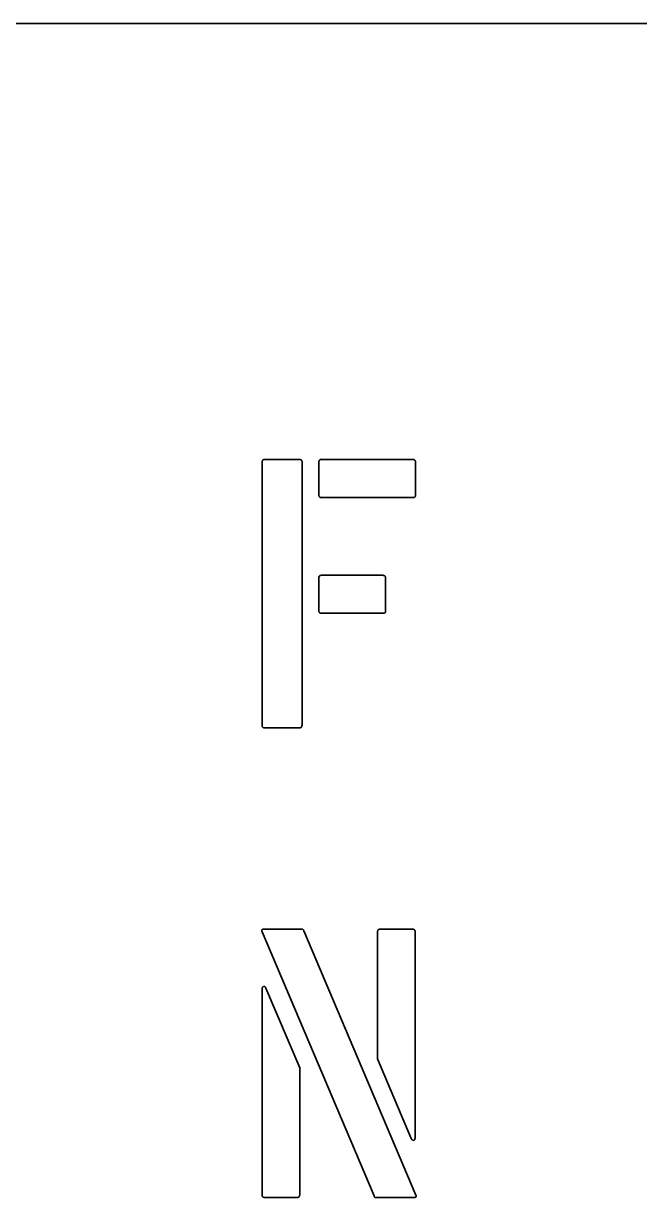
# Model space of a CAD drawing. Extents: x 10 to 410, y -69 to 348.
# Drawn here: x 250 to 295.9, y 261 to 348.5 of the extents above; entities that cross this region are included whole.
import ezdxf

# ---------------------------------------------------------------- set-up
doc = ezdxf.new("R2010")
doc.units = 0

msp = doc.modelspace()

# ---------------------------------------------------------------- linework, layer by layer
at = {"color": 7, "lineweight": 35}
for p, q in [((410, 348.5), (10, 348.5)), ((270.864288, 280.885712), (279.207153, 261.171448)), ((276.092865, 261.114288), (267.75, 280.799988))]:
    msp.add_line(p, q, dxfattribs=at)
at = {"color": 7, "lineweight": 35, "ltscale": 0.000779}
for p, q in [((267.756866, 315.872009), (267.765442, 315.901978)), ((271.985413, 315.872009), (271.994019, 315.901978)), ((271.994019, 304.640869), (271.985413, 304.670837))]:
    msp.add_line(p, q, dxfattribs=at)
at = {"color": 7, "lineweight": 35, "ltscale": 0.000716}
for p, q in [((267.765442, 315.901978), (267.777435, 315.927979)), ((271.994019, 315.901978), (272.005981, 315.927979)), ((279.080566, 315.984558), (279.106567, 315.972565)), ((272.005981, 313.243408), (271.994019, 313.269409)), ((271.994019, 307.273438), (272.005981, 307.299438)), ((276.85199, 307.356018), (276.877991, 307.343994)), ((272.005981, 304.614868), (271.994019, 304.640869)), ((267.847992, 296.015442), (267.821991, 296.027435)), ((279.052002, 280.984558), (279.078003, 280.972565))]:
    msp.add_line(p, q, dxfattribs=at)
at = {"color": 7, "lineweight": 35, "ltscale": 0.000672}
for p, q in [((267.777435, 315.927979), (267.792847, 315.950012)), ((279.106567, 315.972565), (279.128571, 315.957153)), ((276.877991, 307.343994), (276.899994, 307.328552)), ((267.821991, 296.027435), (267.799988, 296.042847)), ((279.078003, 280.972565), (279.100006, 280.957153)), ((267.822021, 261.027435), (267.799988, 261.042847))]:
    msp.add_line(p, q, dxfattribs=at)
at = {"color": 7, "lineweight": 35, "ltscale": 0.000652}
for p, q in [((267.792847, 315.950012), (267.811707, 315.968018)), ((272.021423, 315.950012), (272.040283, 315.968018)), ((279.128571, 315.957153), (279.146576, 315.938293)), ((272.040283, 313.20343), (272.021423, 313.221436)), ((272.021423, 307.321411), (272.040283, 307.339417)), ((276.899994, 307.328552), (276.917999, 307.309692)), ((279.100006, 280.957153), (279.118011, 280.938293))]:
    msp.add_line(p, q, dxfattribs=at)
at = {"color": 7, "lineweight": 35, "ltscale": 0.000657}
for p, q in [((267.811707, 315.968018), (267.833984, 315.981995)), ((272.040283, 315.968018), (272.062561, 315.981995))]:
    msp.add_line(p, q, dxfattribs=at)
at = {"color": 7, "lineweight": 35, "ltscale": 0.00069}
for p, q in [((267.833984, 315.981995), (267.859711, 315.992004)), ((272.062561, 315.981995), (272.088287, 315.992004)), ((279.160583, 315.916016), (279.170563, 315.890289)), ((272.088287, 313.179443), (272.062561, 313.189423)), ((272.062561, 307.353424), (272.088287, 307.363434)), ((272.088287, 304.550842), (272.062561, 304.560852)), ((267.768005, 296.083984), (267.757996, 296.109711)), ((279.132019, 280.916016), (279.142029, 280.890289)), ((268.01059, 276.651428), (268.023712, 276.627136)), ((267.768005, 261.083984), (267.757996, 261.109711))]:
    msp.add_line(p, q, dxfattribs=at)
at = {"color": 7, "lineweight": 35, "ltscale": 0.000744}
for p, q in [((267.859711, 315.992004), (267.888855, 315.997986)), ((272.088287, 315.992004), (272.117432, 315.997986)), ((279.170563, 315.890289), (279.176575, 315.861145)), ((272.117432, 313.173431), (272.088287, 313.179443)), ((272.088287, 307.363434), (272.117432, 307.369446)), ((276.942017, 307.261719), (276.947998, 307.232574)), ((272.117432, 304.544861), (272.088287, 304.550842)), ((267.757996, 296.109711), (267.752014, 296.138855)), ((279.142029, 280.890289), (279.14801, 280.861145)), ((267.757996, 261.109711), (267.752014, 261.138855))]:
    msp.add_line(p, q, dxfattribs=at)
at = {"color": 7, "lineweight": 35, "ltscale": 0.000816}
for p, q in [((267.888855, 315.997986), (267.921417, 316)), ((270.549988, 316), (270.582581, 315.998566)), ((272.117432, 315.997986), (272.149994, 316)), ((279.176575, 315.861145), (279.178589, 315.828552)), ((272.149994, 313.171448), (272.117432, 313.173431)), ((272.117432, 307.369446), (272.149994, 307.371429)), ((276.947998, 307.232574), (276.950012, 307.200012)), ((272.149994, 304.542847), (272.117432, 304.544861)), ((276.950012, 304.714294), (276.948578, 304.681702)), ((267.752014, 296.138855), (267.75, 296.171448)), ((279.14801, 280.861145), (279.149994, 280.828552)), ((267.752014, 261.138855), (267.75, 261.171448))]:
    msp.add_line(p, q, dxfattribs=at)
at = {"color": 7, "lineweight": 35, "ltscale": 0.065714}
msp.add_line((267.921417, 316), (270.549988, 316), dxfattribs=at)
at = {"color": 7, "lineweight": 35, "ltscale": 0.000736}
for p, q in [((270.582581, 315.998566), (270.611694, 315.994263)), ((276.948578, 304.681702), (276.944275, 304.652588))]:
    msp.add_line(p, q, dxfattribs=at)
at = {"color": 7, "lineweight": 35, "ltscale": 0.000667}
for p, q in [((270.611694, 315.994263), (270.637421, 315.987122)), ((279.172852, 313.281128), (279.16571, 313.255432)), ((276.944275, 304.652588), (276.937134, 304.626862)), ((267.76828, 276.646851), (267.778564, 276.671448)), ((279.131714, 265.353149), (279.121429, 265.328552))]:
    msp.add_line(p, q, dxfattribs=at)
at = {"color": 7, "lineweight": 35, "ltscale": 0.000611}
for p, q in [((270.637421, 315.987122), (270.659729, 315.977142)), ((279.16571, 313.255432), (279.155701, 313.233154)), ((276.937134, 304.626862), (276.927124, 304.604553))]:
    msp.add_line(p, q, dxfattribs=at)
at = {"color": 7, "lineweight": 35, "ltscale": 0.000571}
for p, q in [((270.659729, 315.977142), (270.678589, 315.964294)), ((279.155701, 313.233154), (279.142853, 313.214294)), ((276.927124, 304.604553), (276.914276, 304.585693)), ((267.964294, 276.707153), (267.980865, 276.691406))]:
    msp.add_line(p, q, dxfattribs=at)
at = {"color": 7, "lineweight": 35, "ltscale": 0.00055}
for p, q in [((270.678589, 315.964294), (270.694, 315.948578)), ((276.914276, 304.585693), (276.89856, 304.570282))]:
    msp.add_line(p, q, dxfattribs=at)
at = {"color": 7, "lineweight": 35, "ltscale": 0.000553}
msp.add_line((270.694, 315.948578), (270.705994, 315.929993), dxfattribs=at)
at = {"color": 7, "lineweight": 35, "ltscale": 0.000577}
for p, q in [((270.705994, 315.929993), (270.714569, 315.908569)), ((279.108582, 313.186859), (279.087158, 313.178284)), ((276.880005, 304.558289), (276.858582, 304.549713))]:
    msp.add_line(p, q, dxfattribs=at)
at = {"color": 7, "lineweight": 35, "ltscale": 0.000621}
for p, q in [((270.714569, 315.908569), (270.719727, 315.884277)), ((279.087158, 313.178284), (279.062866, 313.173157)), ((276.858582, 304.549713), (276.83429, 304.544556))]:
    msp.add_line(p, q, dxfattribs=at)
at = {"color": 7, "lineweight": 35, "ltscale": 0.00068}
for p, q in [((270.719727, 315.884277), (270.721436, 315.857147)), ((279.062866, 313.173157), (279.035706, 313.171448)), ((276.83429, 304.544556), (276.807129, 304.542847))]:
    msp.add_line(p, q, dxfattribs=at)
at = {"color": 7, "lineweight": 35, "ltscale": 0.000673}
for p, q in [((272.005981, 315.927979), (272.021423, 315.950012)), ((272.021423, 304.592834), (272.005981, 304.614868))]:
    msp.add_line(p, q, dxfattribs=at)
at = {"color": 7, "lineweight": 35, "ltscale": 0.170715}
msp.add_line((272.149994, 316), (278.978577, 316), dxfattribs=at)
at = {"color": 7, "lineweight": 35, "ltscale": 0.000951}
for p, q in [((278.978577, 316), (279.016571, 315.998291)), ((271.980286, 313.333435), (271.978577, 313.371429)), ((276.75, 307.371429), (276.787994, 307.36972)), ((271.980286, 304.704865), (271.978577, 304.742859)), ((278.950012, 281), (278.988007, 280.998291))]:
    msp.add_line(p, q, dxfattribs=at)
at = {"color": 7, "lineweight": 35, "ltscale": 0.00086}
for p, q in [((279.016571, 315.998291), (279.050568, 315.993164)), ((267.751709, 315.838013), (267.756866, 315.872009)), ((271.980286, 315.838013), (271.985413, 315.872009)), ((271.985413, 313.299438), (271.980286, 313.333435)), ((271.980286, 307.209412), (271.985413, 307.243408)), ((276.787994, 307.36972), (276.821991, 307.364563)), ((271.985413, 304.670837), (271.980286, 304.704865)), ((267.911987, 296.001709), (267.877991, 296.006836)), ((278.988007, 280.998291), (279.022003, 280.993164)), ((267.911987, 261.001709), (267.877991, 261.006866))]:
    msp.add_line(p, q, dxfattribs=at)
at = {"color": 7, "lineweight": 35, "ltscale": 0.00078}
for p, q in [((279.050568, 315.993164), (279.080566, 315.984558)), ((276.821991, 307.364563), (276.85199, 307.356018)), ((267.877991, 296.006836), (267.847992, 296.015442)), ((279.022003, 280.993164), (279.052002, 280.984558)), ((267.877991, 261.006866), (267.847992, 261.015442))]:
    msp.add_line(p, q, dxfattribs=at)
at = {"color": 7, "lineweight": 35, "ltscale": 0.000658}
for p, q in [((279.146576, 315.938293), (279.160583, 315.916016)), ((272.062561, 313.189423), (272.040283, 313.20343)), ((272.040283, 307.339417), (272.062561, 307.353424)), ((276.917999, 307.309692), (276.932007, 307.287415)), ((272.062561, 304.560852), (272.040283, 304.57486)), ((267.782013, 296.061707), (267.768005, 296.083984)), ((279.118011, 280.938293), (279.132019, 280.916016)), ((267.782013, 261.061707), (267.768005, 261.083984))]:
    msp.add_line(p, q, dxfattribs=at)
at = {"color": 7, "lineweight": 35, "ltscale": 0.000952}
for p, q in [((267.75, 315.799988), (267.751709, 315.838013)), ((271.978577, 315.799988), (271.980286, 315.838013)), ((267.950012, 296), (267.911987, 296.001709)), ((270.559448, 296.002014), (270.521423, 296)), ((270.721436, 296.200012), (270.719421, 296.161987)), ((276.511993, 280.997711), (276.549988, 281)), ((267.950012, 261), (267.911987, 261.001709)), ((270.388, 261.002289), (270.350006, 261))]:
    msp.add_line(p, q, dxfattribs=at)
at = {"color": 7, "lineweight": 35, "ltscale": 0.490714}
msp.add_line((267.75, 296.171448), (267.75, 315.799988), dxfattribs=at)
at = {"color": 7, "lineweight": 35, "ltscale": 0.491428}
msp.add_line((270.721436, 315.857147), (270.721436, 296.200012), dxfattribs=at)
at = {"color": 7, "lineweight": 35, "ltscale": 0.060714}
msp.add_line((271.978577, 313.371429), (271.978577, 315.799988), dxfattribs=at)
at = {"color": 7, "lineweight": 35, "ltscale": 0.062143}
for p, q in [((279.178589, 315.828552), (279.178589, 313.342834)), ((276.950012, 307.200012), (276.950012, 304.714294))]:
    msp.add_line(p, q, dxfattribs=at)
at = {"color": 7, "lineweight": 35, "ltscale": 0.000781}
for p, q in [((271.994019, 313.269409), (271.985413, 313.299438)), ((271.985413, 307.243408), (271.994019, 307.273438)), ((279.173157, 261.015442), (279.143127, 261.006866))]:
    msp.add_line(p, q, dxfattribs=at)
at = {"color": 7, "lineweight": 35, "ltscale": 0.000737}
msp.add_line((279.177124, 313.310303), (279.172852, 313.281128), dxfattribs=at)
at = {"color": 7, "lineweight": 35, "ltscale": 0.000814}
msp.add_line((279.178589, 313.342834), (279.177124, 313.310303), dxfattribs=at)
at = {"color": 7, "lineweight": 35, "ltscale": 0.000671}
for p, q in [((272.021423, 313.221436), (272.005981, 313.243408)), ((272.005981, 307.299438), (272.021423, 307.321411))]:
    msp.add_line(p, q, dxfattribs=at)
at = {"color": 7, "lineweight": 35, "ltscale": 0.172143}
msp.add_line((279.035706, 313.171448), (272.149994, 313.171448), dxfattribs=at)
at = {"color": 7, "lineweight": 35, "ltscale": 0.000552}
for p, q in [((279.127136, 313.198853), (279.108582, 313.186859)), ((276.89856, 304.570282), (276.880005, 304.558289))]:
    msp.add_line(p, q, dxfattribs=at)
at = {"color": 7, "lineweight": 35, "ltscale": 0.000551}
msp.add_line((279.142853, 313.214294), (279.127136, 313.198853), dxfattribs=at)
at = {"color": 7, "lineweight": 35, "ltscale": 0.00095}
msp.add_line((271.978577, 307.171448), (271.980286, 307.209412), dxfattribs=at)
at = {"color": 7, "lineweight": 35, "ltscale": 0.060715}
msp.add_line((271.978577, 304.742859), (271.978577, 307.171448), dxfattribs=at)
at = {"color": 7, "lineweight": 35, "ltscale": 0.115}
msp.add_line((272.149994, 307.371429), (276.75, 307.371429), dxfattribs=at)
at = {"color": 7, "lineweight": 35, "ltscale": 0.000689}
for p, q in [((276.932007, 307.287415), (276.942017, 307.261719)), ((267.77002, 280.981995), (267.795715, 280.992004))]:
    msp.add_line(p, q, dxfattribs=at)
at = {"color": 7, "lineweight": 35, "ltscale": 0.000651}
for p, q in [((272.040283, 304.57486), (272.021423, 304.592834)), ((267.799988, 296.042847), (267.782013, 296.061707)), ((267.799988, 261.042847), (267.782013, 261.061707))]:
    msp.add_line(p, q, dxfattribs=at)
at = {"color": 7, "lineweight": 35, "ltscale": 0.116428}
msp.add_line((276.807129, 304.542847), (272.149994, 304.542847), dxfattribs=at)
at = {"color": 7, "lineweight": 35, "ltscale": 0.064285}
msp.add_line((270.521423, 296), (267.950012, 296), dxfattribs=at)
at = {"color": 7, "lineweight": 35, "ltscale": 0.000863}
for p, q in [((270.593445, 296.007996), (270.559448, 296.002014)), ((270.719421, 296.161987), (270.71344, 296.127991))]:
    msp.add_line(p, q, dxfattribs=at)
at = {"color": 7, "lineweight": 35, "ltscale": 0.00079}
msp.add_line((270.623413, 296.018005), (270.593445, 296.007996), dxfattribs=at)
at = {"color": 7, "lineweight": 35, "ltscale": 0.000738}
for p, q in [((270.649414, 296.031982), (270.623413, 296.018005)), ((270.70343, 296.097992), (270.689423, 296.072021))]:
    msp.add_line(p, q, dxfattribs=at)
at = {"color": 7, "lineweight": 35, "ltscale": 0.000711}
for p, q in [((270.671417, 296.049988), (270.649414, 296.031982)), ((270.689423, 296.072021), (270.671417, 296.049988))]:
    msp.add_line(p, q, dxfattribs=at)
at = {"color": 7, "lineweight": 35, "ltscale": 0.000791}
msp.add_line((270.71344, 296.127991), (270.70343, 296.097992), dxfattribs=at)
at = {"color": 7, "lineweight": 35, "ltscale": 0.000654}
msp.add_line((267.724304, 280.901978), (267.727142, 280.927979), dxfattribs=at)
at = {"color": 7, "lineweight": 35, "ltscale": 0.000753}
for p, q in [((267.727142, 280.872009), (267.724304, 280.901978)), ((276.399994, 280.942871), (276.421997, 280.96344)), ((270.5, 261.057129), (270.477997, 261.03656))]:
    msp.add_line(p, q, dxfattribs=at)
at = {"color": 7, "lineweight": 35, "ltscale": 0.000591}
msp.add_line((267.727142, 280.927979), (267.735718, 280.950012), dxfattribs=at)
at = {"color": 7, "lineweight": 35, "ltscale": 0.000575}
msp.add_line((267.735718, 280.950012), (267.75, 280.968018), dxfattribs=at)
at = {"color": 7, "lineweight": 35, "ltscale": 0.00061}
msp.add_line((267.75, 280.968018), (267.77002, 280.981995), dxfattribs=at)
at = {"color": 7, "lineweight": 35, "ltscale": 0.0008}
msp.add_line((267.795715, 280.992004), (267.827148, 280.997986), dxfattribs=at)
at = {"color": 7, "lineweight": 35, "ltscale": 0.00093}
msp.add_line((267.827148, 280.997986), (267.864288, 281), dxfattribs=at)
at = {"color": 7, "lineweight": 35, "ltscale": 0.070715}
msp.add_line((267.864288, 281), (270.692871, 281), dxfattribs=at)
at = {"color": 7, "lineweight": 35, "ltscale": 0.000558}
for p, q in [((270.692871, 281), (270.715149, 280.99884)), ((267.806, 276.710266), (267.823151, 276.724579)), ((267.864288, 276.742859), (267.886566, 276.741425)), ((279.035706, 265.257141), (279.013428, 265.258575)), ((279.093994, 265.289734), (279.076843, 265.275421))]:
    msp.add_line(p, q, dxfattribs=at)
at = {"color": 7, "lineweight": 35, "ltscale": 0.000536}
msp.add_line((270.715149, 280.99884), (270.736298, 280.995422), dxfattribs=at)
at = {"color": 7, "lineweight": 35, "ltscale": 0.00052}
msp.add_line((270.736298, 280.995422), (270.756287, 280.989716), dxfattribs=at)
at = {"color": 7, "lineweight": 35, "ltscale": 0.000512}
for p, q in [((270.756287, 280.989716), (270.775146, 280.98172)), ((270.775146, 280.98172), (270.792847, 280.971436))]:
    msp.add_line(p, q, dxfattribs=at)
at = {"color": 7, "lineweight": 35, "ltscale": 0.000521}
msp.add_line((270.792847, 280.971436), (270.809448, 280.958862), dxfattribs=at)
at = {"color": 7, "lineweight": 35, "ltscale": 0.000535}
msp.add_line((270.809448, 280.958862), (270.82486, 280.944), dxfattribs=at)
at = {"color": 7, "lineweight": 35, "ltscale": 0.000557}
msp.add_line((270.82486, 280.944), (270.839142, 280.92688), dxfattribs=at)
at = {"color": 7, "lineweight": 35, "ltscale": 0.000587}
msp.add_line((270.839142, 280.92688), (270.852295, 280.90741), dxfattribs=at)
at = {"color": 7, "lineweight": 35, "ltscale": 0.00062}
msp.add_line((270.852295, 280.90741), (270.864288, 280.885712), dxfattribs=at)
at = {"color": 7, "lineweight": 35, "ltscale": 0.000893}
for p, q in [((276.358002, 280.853699), (276.368011, 280.888)), ((270.541992, 261.146301), (270.532013, 261.112))]:
    msp.add_line(p, q, dxfattribs=at)
at = {"color": 7, "lineweight": 35, "ltscale": 0.000821}
for p, q in [((276.368011, 280.888), (276.382019, 280.917725)), ((270.532013, 261.112), (270.518005, 261.082275))]:
    msp.add_line(p, q, dxfattribs=at)
at = {"color": 7, "lineweight": 35, "ltscale": 0.000773}
for p, q in [((276.382019, 280.917725), (276.399994, 280.942871)), ((270.518005, 261.082275), (270.5, 261.057129))]:
    msp.add_line(p, q, dxfattribs=at)
at = {"color": 7, "lineweight": 35, "ltscale": 0.000763}
for p, q in [((276.421997, 280.96344), (276.447998, 280.979431)), ((270.477997, 261.03656), (270.451996, 261.020569))]:
    msp.add_line(p, q, dxfattribs=at)
at = {"color": 7, "lineweight": 35, "ltscale": 0.000802}
for p, q in [((276.447998, 280.979431), (276.477997, 280.990845)), ((270.451996, 261.020569), (270.421997, 261.009155))]:
    msp.add_line(p, q, dxfattribs=at)
at = {"color": 7, "lineweight": 35, "ltscale": 0.000867}
for p, q in [((276.477997, 280.990845), (276.511993, 280.997711)), ((270.421997, 261.009155), (270.388, 261.002289))]:
    msp.add_line(p, q, dxfattribs=at)
at = {"color": 7, "lineweight": 35, "ltscale": 0.060001}
msp.add_line((276.549988, 281), (278.950012, 281), dxfattribs=at)
at = {"color": 7, "lineweight": 35, "ltscale": 0.000877}
msp.add_line((267.735718, 280.838013), (267.727142, 280.872009), dxfattribs=at)
at = {"color": 7, "lineweight": 35, "ltscale": 0.001015}
msp.add_line((267.75, 280.799988), (267.735718, 280.838013), dxfattribs=at)
at = {"color": 7, "lineweight": 35, "ltscale": 0.001088}
msp.add_line((276.350006, 280.771423), (276.35199, 280.81488), dxfattribs=at)
at = {"color": 7, "lineweight": 35, "ltscale": 0.235714}
for p, q in [((276.350006, 271.342865), (276.350006, 280.771423)), ((270.549988, 270.657135), (270.549988, 261.228577))]:
    msp.add_line(p, q, dxfattribs=at)
at = {"color": 7, "lineweight": 35, "ltscale": 0.000982}
msp.add_line((276.35199, 280.81488), (276.358002, 280.853699), dxfattribs=at)
at = {"color": 7, "lineweight": 35, "ltscale": 0.383571}
for p, q in [((279.149994, 280.828552), (279.149994, 265.485718)), ((267.75, 261.171448), (267.75, 276.514282))]:
    msp.add_line(p, q, dxfattribs=at)
at = {"color": 7, "lineweight": 35, "ltscale": 0.000957}
for p, q in [((267.75, 276.514282), (267.75116, 276.552551)), ((279.149994, 265.485718), (279.148865, 265.447449))]:
    msp.add_line(p, q, dxfattribs=at)
at = {"color": 7, "lineweight": 35, "ltscale": 0.000876}
for p, q in [((267.75116, 276.552551), (267.754578, 276.587433)), ((279.148865, 265.447449), (279.145447, 265.412567))]:
    msp.add_line(p, q, dxfattribs=at)
at = {"color": 7, "lineweight": 35, "ltscale": 0.000798}
msp.add_line((267.754578, 276.587433), (267.760284, 276.618835), dxfattribs=at)
at = {"color": 7, "lineweight": 35, "ltscale": 0.000728}
for p, q in [((267.760284, 276.618835), (267.76828, 276.646851)), ((279.139709, 265.381134), (279.131714, 265.353149))]:
    msp.add_line(p, q, dxfattribs=at)
at = {"color": 7, "lineweight": 35, "ltscale": 0.000614}
for p, q in [((267.778564, 276.671448), (267.791138, 276.692566)), ((279.121429, 265.328552), (279.108856, 265.307434))]:
    msp.add_line(p, q, dxfattribs=at)
at = {"color": 7, "lineweight": 35, "ltscale": 0.000578}
for p, q in [((267.791138, 276.692566), (267.806, 276.710266)), ((279.108856, 265.307434), (279.093994, 265.289734))]:
    msp.add_line(p, q, dxfattribs=at)
at = {"color": 7, "lineweight": 35, "ltscale": 0.000556}
for p, q in [((267.823151, 276.724579), (267.84259, 276.735413)), ((279.076843, 265.275421), (279.057434, 265.264587))]:
    msp.add_line(p, q, dxfattribs=at)
at = {"color": 7, "lineweight": 35, "ltscale": 0.000574}
for p, q in [((267.84259, 276.735413), (267.864288, 276.742859)), ((279.057434, 265.264587), (279.035706, 265.257141))]:
    msp.add_line(p, q, dxfattribs=at)
at = {"color": 7, "lineweight": 35, "ltscale": 0.00054}
msp.add_line((267.886566, 276.741425), (267.907715, 276.737122), dxfattribs=at)
at = {"color": 7, "lineweight": 35, "ltscale": 0.000531}
for p, q in [((267.907715, 276.737122), (267.927734, 276.72998)), ((278.992279, 265.262848), (278.97229, 265.27002))]:
    msp.add_line(p, q, dxfattribs=at)
at = {"color": 7, "lineweight": 35, "ltscale": 0.000533}
for p, q in [((267.927734, 276.72998), (267.946564, 276.720001)), ((278.97229, 265.27002), (278.95343, 265.279999))]:
    msp.add_line(p, q, dxfattribs=at)
at = {"color": 7, "lineweight": 35, "ltscale": 0.000547}
for p, q in [((267.946564, 276.720001), (267.964294, 276.707153)), ((278.95343, 265.279999), (278.93573, 265.292847))]:
    msp.add_line(p, q, dxfattribs=at)
at = {"color": 7, "lineweight": 35, "ltscale": 0.000603}
msp.add_line((267.980865, 276.691406), (267.996277, 276.672852), dxfattribs=at)
at = {"color": 7, "lineweight": 35, "ltscale": 0.000644}
for p, q in [((267.996277, 276.672852), (268.01059, 276.651428)), ((278.903717, 265.327148), (278.889435, 265.348572)), ((279.228851, 261.109711), (279.230286, 261.083984))]:
    msp.add_line(p, q, dxfattribs=at)
at = {"color": 7, "lineweight": 35, "ltscale": 0.000742}
for p, q in [((268.023712, 276.627136), (268.035706, 276.600006)), ((278.876282, 265.372864), (278.864288, 265.399994))]:
    msp.add_line(p, q, dxfattribs=at)
at = {"color": 7, "lineweight": 35, "ltscale": 0.161321}
for p, q in [((268.035706, 276.600006), (270.549988, 270.657135)), ((278.864288, 265.399994), (276.350006, 271.342865))]:
    msp.add_line(p, q, dxfattribs=at)
at = {"color": 7, "lineweight": 35, "ltscale": 0.000691}
msp.add_line((278.889435, 265.348572), (278.876282, 265.372864), dxfattribs=at)
at = {"color": 7, "lineweight": 35, "ltscale": 0.000604}
msp.add_line((278.919128, 265.308563), (278.903717, 265.327148), dxfattribs=at)
at = {"color": 7, "lineweight": 35, "ltscale": 0.000572}
msp.add_line((278.93573, 265.292847), (278.919128, 265.308563), dxfattribs=at)
at = {"color": 7, "lineweight": 35, "ltscale": 0.000539}
msp.add_line((279.013428, 265.258575), (278.992279, 265.262848), dxfattribs=at)
at = {"color": 7, "lineweight": 35, "ltscale": 0.000799}
msp.add_line((279.145447, 265.412567), (279.139709, 265.381134), dxfattribs=at)
at = {"color": 7, "lineweight": 35, "ltscale": 0.000715}
msp.add_line((267.847992, 261.015442), (267.822021, 261.027435), dxfattribs=at)
at = {"color": 7, "lineweight": 35, "ltscale": 0.06}
msp.add_line((270.350006, 261), (267.950012, 261), dxfattribs=at)
at = {"color": 7, "lineweight": 35, "ltscale": 0.000983}
msp.add_line((270.548004, 261.18515), (270.541992, 261.146301), dxfattribs=at)
at = {"color": 7, "lineweight": 35, "ltscale": 0.001087}
msp.add_line((270.549988, 261.228577), (270.548004, 261.18515), dxfattribs=at)
at = {"color": 7, "lineweight": 35, "ltscale": 0.000441}
msp.add_line((276.098877, 261.097717), (276.092865, 261.114288), dxfattribs=at)
at = {"color": 7, "lineweight": 35, "ltscale": 0.000419}
msp.add_line((276.105438, 261.082275), (276.098877, 261.097717), dxfattribs=at)
at = {"color": 7, "lineweight": 35, "ltscale": 0.000399}
msp.add_line((276.112579, 261.067993), (276.105438, 261.082275), dxfattribs=at)
at = {"color": 7, "lineweight": 35, "ltscale": 0.000381}
msp.add_line((276.1203, 261.054871), (276.112579, 261.067993), dxfattribs=at)
at = {"color": 7, "lineweight": 35, "ltscale": 0.000365}
msp.add_line((276.128571, 261.042847), (276.1203, 261.054871), dxfattribs=at)
at = {"color": 7, "lineweight": 35, "ltscale": 0.00035}
msp.add_line((276.137451, 261.032013), (276.128571, 261.042847), dxfattribs=at)
at = {"color": 7, "lineweight": 35, "ltscale": 0.000338}
msp.add_line((276.146851, 261.022278), (276.137451, 261.032013), dxfattribs=at)
at = {"color": 7, "lineweight": 35, "ltscale": 0.000329}
msp.add_line((276.15686, 261.013733), (276.146851, 261.022278), dxfattribs=at)
at = {"color": 7, "lineweight": 35, "ltscale": 0.000323}
msp.add_line((276.167419, 261.006287), (276.15686, 261.013733), dxfattribs=at)
at = {"color": 7, "lineweight": 35, "ltscale": 0.00032}
msp.add_line((276.178589, 261), (276.167419, 261.006287), dxfattribs=at)
at = {"color": 7, "lineweight": 35, "ltscale": 0.072143}
msp.add_line((279.064301, 261), (276.178589, 261), dxfattribs=at)
at = {"color": 7, "lineweight": 35, "ltscale": 0.001065}
msp.add_line((279.106873, 261.001709), (279.064301, 261), dxfattribs=at)
at = {"color": 7, "lineweight": 35, "ltscale": 0.000915}
msp.add_line((279.143127, 261.006866), (279.106873, 261.001709), dxfattribs=at)
at = {"color": 7, "lineweight": 35, "ltscale": 0.000664}
msp.add_line((279.196869, 261.027435), (279.173157, 261.015442), dxfattribs=at)
at = {"color": 7, "lineweight": 35, "ltscale": 0.000582}
msp.add_line((279.214294, 261.042847), (279.196869, 261.027435), dxfattribs=at)
at = {"color": 7, "lineweight": 35, "ltscale": 0.000887}
msp.add_line((279.207153, 261.171448), (279.221161, 261.138855), dxfattribs=at)
at = {"color": 7, "lineweight": 35, "ltscale": 0.000548}
msp.add_line((279.225433, 261.061707), (279.214294, 261.042847), dxfattribs=at)
at = {"color": 7, "lineweight": 35, "ltscale": 0.000754}
msp.add_line((279.221161, 261.138855), (279.228851, 261.109711), dxfattribs=at)
at = {"color": 7, "lineweight": 35, "ltscale": 0.00057}
msp.add_line((279.230286, 261.083984), (279.225433, 261.061707), dxfattribs=at)

doc.saveas('drawing.dxf')
